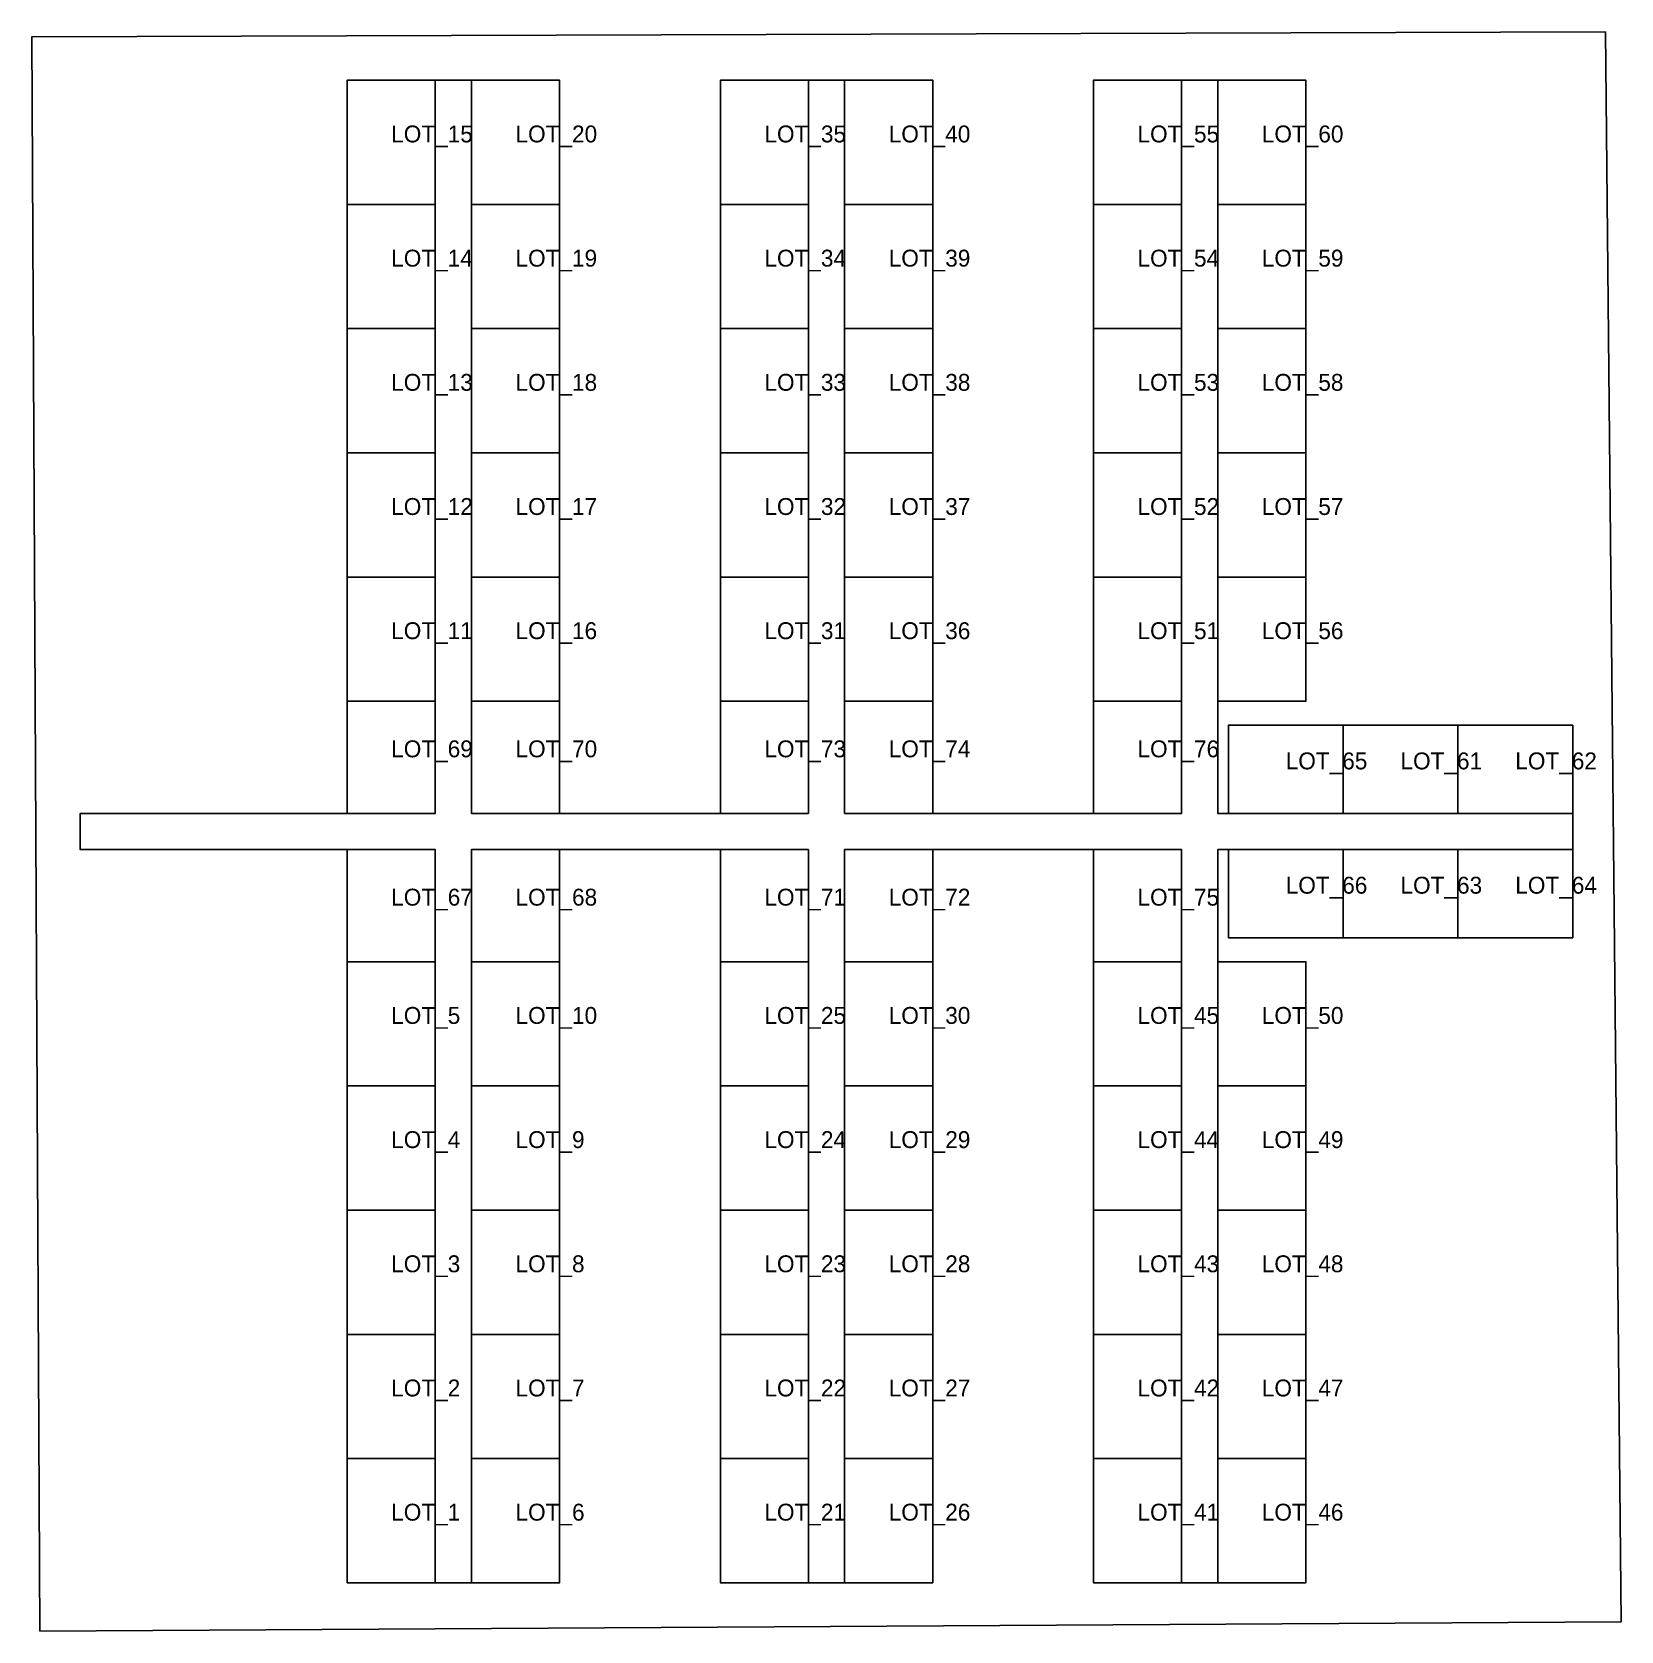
# Model space of a CAD drawing. Header units: metres. Extents: x -656 to 660, y -663 to 662.
import ezdxf

# ---------------------------------------------------------------- set-up
doc = ezdxf.new("R2010")
doc.units = ezdxf.units.M
for name, color, linetype in [('LOT_LABELS', 2, 'Continuous'), ('LOT_LINES', 3, 'Continuous'), ('OPT_ROAD', 6, 'Continuous'), ('PARCEL', 7, 'Continuous')]:
    doc.layers.add(name, color=color, linetype=linetype)

msp = doc.modelspace()

# ---------------------------------------------------------------- linework, layer by layer
at = {"layer": 'LOT_LINES'}
for points in [[(-322.3, 519.2), (-395.3, 519.2), (-395.3, 622.1), (-322.3, 622.1)], [(-292.3, 622.1), (-219.3, 622.1), (-219.3, 519.2), (-292.3, 519.2)], [(-13.1, 519.2), (-86.1, 519.2), (-86.1, 622.1), (-13.1, 622.1)], [(16.9, 622.1), (89.9, 622.1), (89.9, 519.2), (16.9, 519.2)], [(296, 519.2), (223, 519.2), (223, 622.1), (296, 622.1)], [(326, 622.1), (399, 622.1), (399, 519.2), (326, 519.2)], [(-322.3, 416.3), (-395.3, 416.3), (-395.3, 519.2), (-322.3, 519.2)], [(-292.3, 519.2), (-219.3, 519.2), (-219.3, 416.3), (-292.3, 416.3)], [(-13.1, 416.3), (-86.1, 416.3), (-86.1, 519.2), (-13.1, 519.2)], [(16.9, 519.2), (89.9, 519.2), (89.9, 416.3), (16.9, 416.3)], [(296, 416.3), (223, 416.3), (223, 519.2), (296, 519.2)], [(326, 519.2), (399, 519.2), (399, 416.3), (326, 416.3)], [(-322.3, 313.4), (-395.3, 313.4), (-395.3, 416.3), (-322.3, 416.3)], [(-292.3, 416.3), (-219.3, 416.3), (-219.3, 313.4), (-292.3, 313.4)], [(-13.1, 313.4), (-86.1, 313.4), (-86.1, 416.3), (-13.1, 416.3)], [(16.9, 416.3), (89.9, 416.3), (89.9, 313.4), (16.9, 313.4)], [(296, 313.4), (223, 313.4), (223, 416.3), (296, 416.3)], [(326, 416.3), (399, 416.3), (399, 313.4), (326, 313.4)], [(-322.3, 210.4), (-395.3, 210.4), (-395.3, 313.4), (-322.3, 313.4)], [(-292.3, 313.4), (-219.3, 313.4), (-219.3, 210.4), (-292.3, 210.4)], [(-13.1, 210.4), (-86.1, 210.4), (-86.1, 313.4), (-13.1, 313.4)], [(16.9, 313.4), (89.9, 313.4), (89.9, 210.4), (16.9, 210.4)], [(296, 210.4), (223, 210.4), (223, 313.4), (296, 313.4)], [(326, 313.4), (399, 313.4), (399, 210.4), (326, 210.4)], [(-322.3, 107.5), (-395.3, 107.5), (-395.3, 210.4), (-322.3, 210.4)], [(-292.3, 210.4), (-219.3, 210.4), (-219.3, 107.5), (-292.3, 107.5)], [(-13.1, 107.5), (-86.1, 107.5), (-86.1, 210.4), (-13.1, 210.4)], [(16.9, 210.4), (89.9, 210.4), (89.9, 107.5), (16.9, 107.5)], [(296, 107.5), (223, 107.5), (223, 210.4), (296, 210.4)], [(326, 210.4), (399, 210.4), (399, 107.5), (326, 107.5)], [(-322.3, 14.6), (-395.3, 14.6), (-395.3, 107.5), (-322.3, 107.5)], [(-292.3, 14.6), (-292.3, 107.5), (-219.3, 107.5), (-219.3, 14.6)], [(-13.1, 14.6), (-86.1, 14.6), (-86.1, 107.5), (-13.1, 107.5)], [(16.9, 14.6), (16.9, 107.5), (89.9, 107.5), (89.9, 14.6)], [(296, 14.6), (223, 14.6), (223, 107.5), (296, 107.5)], [(334.8, 14.6), (334.8, 87.6), (429.9, 87.6), (429.9, 14.6)], [(429.9, 14.6), (429.9, 87.6), (525, 87.6), (525, 14.6)], [(525, 14.6), (525, 87.6), (620.1, 87.6), (620.1, 14.6)], [(-322.3, -15.4), (-322.3, -108.3), (-395.3, -108.3), (-395.3, -15.4)], [(-292.3, -15.4), (-219.3, -15.4), (-219.3, -108.3), (-292.3, -108.3)], [(-13.1, -15.4), (-13.1, -108.3), (-86.1, -108.3), (-86.1, -15.4)], [(16.9, -15.4), (89.9, -15.4), (89.9, -108.3), (16.9, -108.3)], [(296, -15.4), (296, -108.3), (223, -108.3), (223, -15.4)], [(429.9, -15.4), (429.9, -88.4), (334.8, -88.4), (334.8, -15.4)], [(525, -15.4), (525, -88.4), (429.9, -88.4), (429.9, -15.4)], [(620.1, -15.4), (620.1, -88.4), (525, -88.4), (525, -15.4)], [(-322.3, -211.2), (-395.3, -211.2), (-395.3, -108.3), (-322.3, -108.3)], [(-292.3, -108.3), (-219.3, -108.3), (-219.3, -211.2), (-292.3, -211.2)], [(-13.1, -211.2), (-86.1, -211.2), (-86.1, -108.3), (-13.1, -108.3)], [(16.9, -108.3), (89.9, -108.3), (89.9, -211.2), (16.9, -211.2)], [(296, -211.2), (223, -211.2), (223, -108.3), (296, -108.3)], [(326, -108.3), (399, -108.3), (399, -211.2), (326, -211.2)], [(-322.3, -314.1), (-395.3, -314.1), (-395.3, -211.2), (-322.3, -211.2)], [(-292.3, -211.2), (-219.3, -211.2), (-219.3, -314.1), (-292.3, -314.1)], [(-13.1, -314.1), (-86.1, -314.1), (-86.1, -211.2), (-13.1, -211.2)], [(16.9, -211.2), (89.9, -211.2), (89.9, -314.1), (16.9, -314.1)], [(296, -314.1), (223, -314.1), (223, -211.2), (296, -211.2)], [(326, -211.2), (399, -211.2), (399, -314.1), (326, -314.1)], [(-322.3, -417.1), (-395.3, -417.1), (-395.3, -314.1), (-322.3, -314.1)], [(-292.3, -314.1), (-219.3, -314.1), (-219.3, -417.1), (-292.3, -417.1)], [(-13.1, -417.1), (-86.1, -417.1), (-86.1, -314.1), (-13.1, -314.1)], [(16.9, -314.1), (89.9, -314.1), (89.9, -417.1), (16.9, -417.1)], [(296, -417.1), (223, -417.1), (223, -314.1), (296, -314.1)], [(326, -314.1), (399, -314.1), (399, -417.1), (326, -417.1)], [(-322.3, -520), (-395.3, -520), (-395.3, -417.1), (-322.3, -417.1)], [(-292.3, -417.1), (-219.3, -417.1), (-219.3, -520), (-292.3, -520)], [(-13.1, -520), (-86.1, -520), (-86.1, -417.1), (-13.1, -417.1)], [(16.9, -417.1), (89.9, -417.1), (89.9, -520), (16.9, -520)], [(296, -520), (223, -520), (223, -417.1), (296, -417.1)], [(326, -417.1), (399, -417.1), (399, -520), (326, -520)], [(-322.3, -622.9), (-395.3, -622.9), (-395.3, -520), (-322.3, -520)], [(-292.3, -520), (-219.3, -520), (-219.3, -622.9), (-292.3, -622.9)], [(-13.1, -622.9), (-86.1, -622.9), (-86.1, -520), (-13.1, -520)], [(16.9, -520), (89.9, -520), (89.9, -622.9), (16.9, -622.9)], [(296, -622.9), (223, -622.9), (223, -520), (296, -520)], [(326, -520), (399, -520), (399, -622.9), (326, -622.9)]]:
    msp.add_lwpolyline(points, close=True, dxfattribs=at)
at = {"layer": 'OPT_ROAD'}
msp.add_lwpolyline([(-322.3, -622.9), (-322.3, -15.4), (-616.4, -15.4), (-616.4, 14.6), (-322.3, 14.6), (-322.3, 622.1), (-292.3, 622.1), (-292.3, 14.6), (-13.1, 14.6), (-13.1, 622.1), (16.9, 622.1), (16.9, 14.6), (296, 14.6), (296, 622.1), (326, 622.1), (326, 14.6), (620.1, 14.6), (620.1, -15.4), (326, -15.4), (326, -622.9), (296, -622.9), (296, -15.4), (16.9, -15.4), (16.9, -622.9), (-13.1, -622.9), (-13.1, -15.4), (-292.3, -15.4), (-292.3, -622.9)], close=True, dxfattribs=at)
at = {"layer": 'PARCEL'}
msp.add_lwpolyline([(647.3, 662.1), (660.1, -655.2), (-649.8, -662.9), (-656.4, 658.1)], close=True, dxfattribs=at)

# ---------------------------------------------------------------- texts
at = {"layer": 'LOT_LABELS'}
for s, p in [('LOT_15', (-358.8, 570.6)), ('LOT_20', (-255.8, 570.6)), ('LOT_35', (-49.6, 570.6)), ('LOT_40', (53.4, 570.6)), ('LOT_55', (259.5, 570.6)), ('LOT_60', (362.5, 570.6)), ('LOT_14', (-358.8, 467.7)), ('LOT_19', (-255.8, 467.7)), ('LOT_34', (-49.6, 467.7)), ('LOT_39', (53.4, 467.7)), ('LOT_54', (259.5, 467.7)), ('LOT_59', (362.5, 467.7)), ('LOT_13', (-358.8, 364.8)), ('LOT_18', (-255.8, 364.8)), ('LOT_33', (-49.6, 364.8)), ('LOT_38', (53.4, 364.8)), ('LOT_53', (259.5, 364.8)), ('LOT_58', (362.5, 364.8)), ('LOT_12', (-358.8, 261.9)), ('LOT_17', (-255.8, 261.9)), ('LOT_32', (-49.6, 261.9)), ('LOT_37', (53.4, 261.9)), ('LOT_52', (259.5, 261.9)), ('LOT_57', (362.5, 261.9)), ('LOT_11', (-358.8, 159)), ('LOT_16', (-255.8, 159)), ('LOT_31', (-49.6, 159)), ('LOT_36', (53.4, 159)), ('LOT_51', (259.5, 159)), ('LOT_56', (362.5, 159)), ('LOT_69', (-358.8, 61.1)), ('LOT_70', (-255.8, 61.1)), ('LOT_73', (-49.6, 61.1)), ('LOT_74', (53.4, 61.1)), ('LOT_76', (259.5, 61.1)), ('LOT_65', (382.3, 51.1)), ('LOT_61', (477.4, 51.1)), ('LOT_62', (572.5, 51.1)), ('LOT_66', (382.3, -51.9)), ('LOT_63', (477.4, -51.9)), ('LOT_64', (572.5, -51.9)), ('LOT_67', (-358.8, -61.8)), ('LOT_68', (-255.8, -61.8)), ('LOT_71', (-49.6, -61.8)), ('LOT_72', (53.4, -61.8)), ('LOT_75', (259.5, -61.8)), ('LOT_5', (-358.8, -159.8)), ('LOT_10', (-255.8, -159.8)), ('LOT_25', (-49.6, -159.8)), ('LOT_30', (53.4, -159.8)), ('LOT_45', (259.5, -159.8)), ('LOT_50', (362.5, -159.8)), ('LOT_4', (-358.8, -262.7)), ('LOT_9', (-255.8, -262.7)), ('LOT_24', (-49.6, -262.7)), ('LOT_29', (53.4, -262.7)), ('LOT_44', (259.5, -262.7)), ('LOT_49', (362.5, -262.7)), ('LOT_3', (-358.8, -365.6)), ('LOT_8', (-255.8, -365.6)), ('LOT_23', (-49.6, -365.6)), ('LOT_28', (53.4, -365.6)), ('LOT_43', (259.5, -365.6)), ('LOT_48', (362.5, -365.6)), ('LOT_2', (-358.8, -468.5)), ('LOT_7', (-255.8, -468.5)), ('LOT_22', (-49.6, -468.5)), ('LOT_27', (53.4, -468.5)), ('LOT_42', (259.5, -468.5)), ('LOT_47', (362.5, -468.5)), ('LOT_1', (-358.8, -571.4)), ('LOT_6', (-255.8, -571.4)), ('LOT_21', (-49.6, -571.4)), ('LOT_26', (53.4, -571.4)), ('LOT_41', (259.5, -571.4)), ('LOT_46', (362.5, -571.4))]:
    msp.add_text(s, height=14, dxfattribs=at).set_placement(p)

doc.saveas('drawing.dxf')
